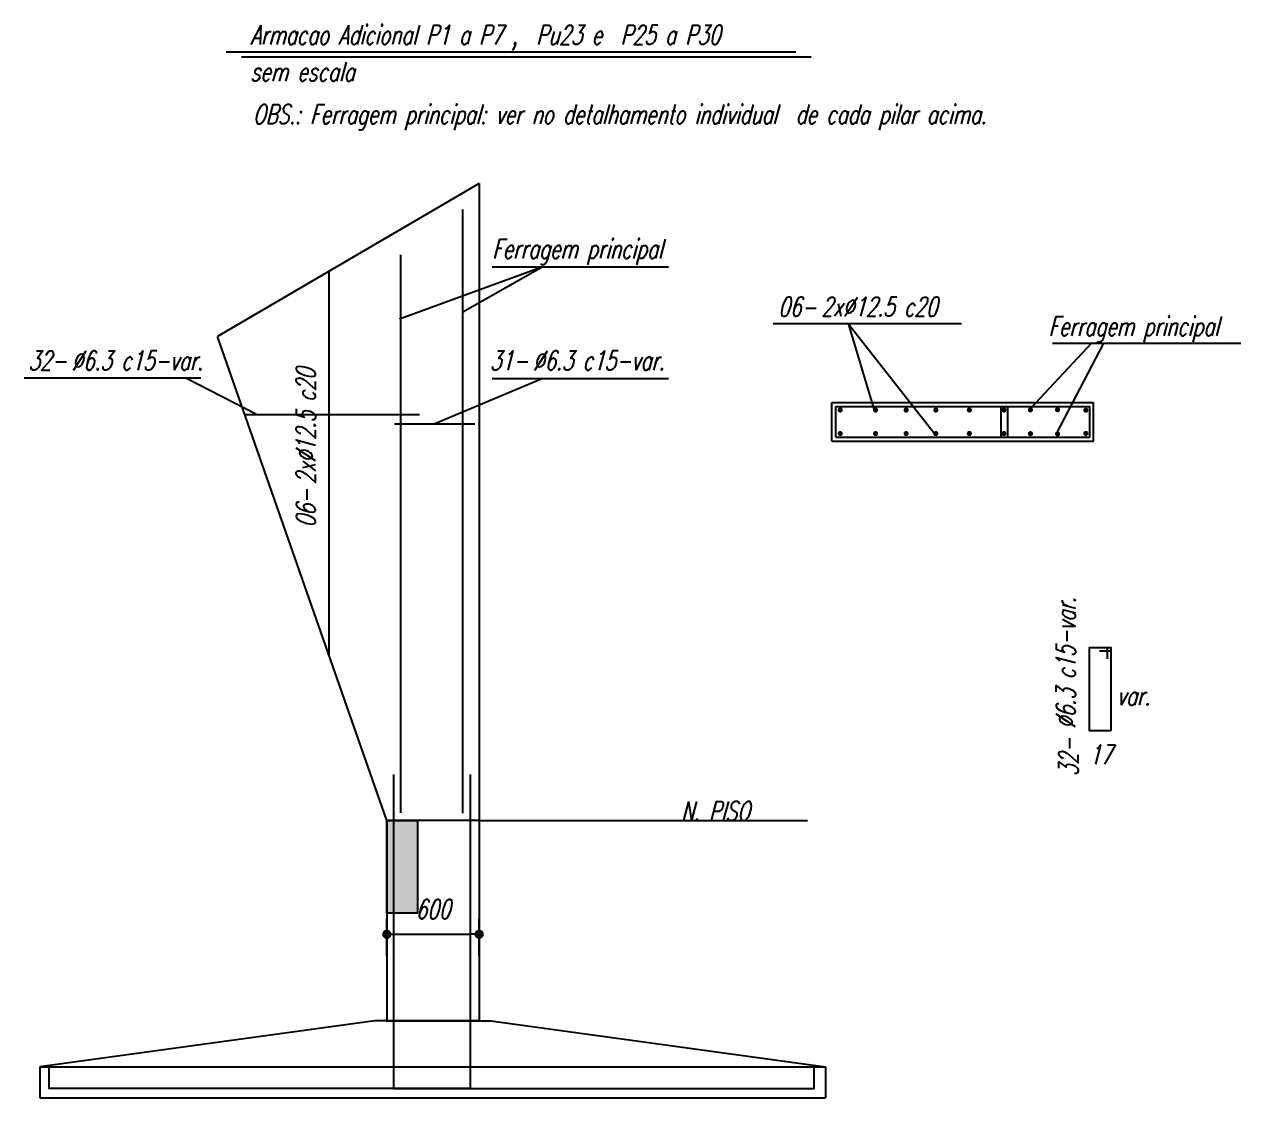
# Model space of a CAD drawing. Extents: x -187 to 453, y 281 to 902.
# Drawn here: x 439.02 to 446.92, y 281.01 to 287.98 of the extents above; entities that cross this region are included whole.
import ezdxf

# ---------------------------------------------------------------- set-up
doc = ezdxf.new("R2010")
doc.units = 0
doc.header["$MEASUREMENT"] = 0
doc.header["$PDMODE"] = 35
doc.layers.get('DEFPOINTS').update_dxf_attribs({"linetype": 'CONTINUOUS'})
for name, color, linetype in [('ARMAÇÃO', 4, 'CONTINUOUS'), ('CARGAS', 3, 'CONTINUOUS'), ('CARIMBO', 1, 'CONTINUOUS'), ('CORTE', 1, 'CONTINUOUS'), ('FORMA', 2, 'CONTINUOUS')]:
    doc.layers.add(name, color=color, linetype=linetype)
doc.styles.add('E100', font='romans.shx', dxfattribs={"width": 0.7, "oblique": 15, "height": 0.125})
doc.dimstyles.get("Standard").update_dxf_attribs({"dimtxt": 0.18, "dimasz": 0.18, "dimexe": 0.18, "dimexo": 0.0625, "dimgap": 0.09, "dimtad": 0, "dimtih": 1, "dimtoh": 1, "dimdec": 4, "dimzin": 0, "dimdsep": 46, "dimtxsty": 'Standard', "dimcen": 0.09, "dimadec": 0, "dimazin": 0, "dimtfac": 1, "dimtdec": 4, "dimtofl": 0, "dimtmove": 0, "dimatfit": 3, "dimfxl": 1, "dimtolj": 1, "dimtzin": 0, "dimarcsym": 0})

# ---------------------------------------------------------------- blocks, each defined once
blk = doc.blocks.new('DOT')
at = {"layer": 'CARGAS', "color": 0, "linetype": 'ByBlock'}
blk.add_line((-0.5, 0), (-1, 0), dxfattribs=at)
at = {"layer": 'CARGAS', "color": 0, "linetype": 'ByBlock', "const_width": 0.5}
blk.add_lwpolyline([(-0.25, 0, 1), (0.25, 0, 1)], format="xyb", close=True, dxfattribs=at)
blk = doc.blocks.new('*D1')
at = {"layer": 'DEFPOINTS', "color": 0}
for p in [(441.9746, 282.0694), (441.3746, 281.8285), (441.9746, 281.8285)]:
    blk.add_point(p, dxfattribs=at)
at = {"layer": 'FORMA', "lineweight": -2}
for p, q in [((441.3746, 281.9285), (441.3746, 282.1694)), ((441.9746, 281.9285), (441.9746, 282.1694)), ((441.4346, 282.0694), (441.9146, 282.0694))]:
    blk.add_line(p, q, dxfattribs=at)
at = {"layer": 'FORMA', "lineweight": -2, "xscale": 0.06, "yscale": 0.06, "zscale": 0.06, "rotation": 180}
blk.add_blockref('DOT', (441.3746, 282.0694), dxfattribs=at)
at = {"layer": 'FORMA', "lineweight": -2, "xscale": 0.06, "yscale": 0.06, "zscale": 0.06}
blk.add_blockref('DOT', (441.9746, 282.0694), dxfattribs=at)
at = {"layer": 'FORMA', "color": 2, "insert": (441.6746, 282.2319), "char_height": 0.125, "attachment_point": 5, "style": 'E100'}
blk.add_mtext('\\A1;600', dxfattribs=at)

msp = doc.modelspace()

# ---------------------------------------------------------------- hatches: boundary and pattern name
at = {"layer": 'CARIMBO'}
msp.add_hatch(color=256, dxfattribs=at).paths.add_polyline_path([(441.57464921, 282.80758046), (441.37464962, 282.80758046), (441.37464962, 282.20758046), (441.57464921, 282.20758046)])

# ---------------------------------------------------------------- linework, layer by layer
at = {"layer": 'ARMAÇÃO'}
for p, q in [((441.8689367, 282.85533027), (441.8689367, 286.7783504)), ((441.46533452, 282.8581572), (441.46533452, 286.48444219)), ((441.0005817, 283.87711815), (441.0005817, 286.37720896)), ((444.29071045, 285.49939227), (445.94071045, 285.49939227)), ((444.29071045, 285.29939227), (444.29071045, 285.49939227)), ((445.36571045, 285.29939227), (445.36571045, 285.49939227)), ((445.39071045, 285.49939227), (445.94071045, 285.49939227)), ((445.40850004, 285.29939227), (445.40850004, 285.49939227)), ((445.94071045, 285.29939227), (445.94071045, 285.49939227)), ((440.4513746, 285.44741505), (441.5879243, 285.44741505)), ((441.42558959, 285.38576683), (441.94593956, 285.38576683)), ((444.29071045, 285.29939227), (445.94071045, 285.29939227)), ((445.39071045, 285.29939227), (445.94071045, 285.29939227)), ((446.07867503, 283.90851871), (446.00367503, 283.90851871)), ((446.05367503, 283.93351871), (446.05367503, 283.85851871))]:
    msp.add_line(p, q, dxfattribs=at)
at = {"layer": 'ARMAÇÃO', "color": 1}
for p, q in [((444.26571045, 285.52439227), (445.96571045, 285.52439227)), ((444.26571045, 285.27439227), (444.26571045, 285.52439227)), ((445.96571045, 285.27439227), (445.96571045, 285.52439227)), ((444.26571045, 285.27439227), (445.96571045, 285.27439227))]:
    msp.add_line(p, q, dxfattribs=at)
at = {"layer": 'ARMAÇÃO', "const_width": 0.01663273}
for points in [[(444.31193183, 285.47585214, -1), (444.32856457, 285.47585214, -1)], [(444.54116897, 285.47585214, -1), (444.55780171, 285.47585214, -1)], [(444.73984354, 285.47585214, -1), (444.75647628, 285.47585214, -1)], [(444.93278688, 285.47585214, -1), (444.94941962, 285.47585214, -1)], [(445.15056752, 285.47585214, -1), (445.16720025, 285.47585214, -1)], [(445.37549307, 285.47585214, -1), (445.3921258, 285.47585214, -1)], [(445.54744256, 285.47648254, -1), (445.56407529, 285.47648254, -1)], [(445.72361997, 285.47775656, -1), (445.7402527, 285.47775656, -1)], [(445.90755934, 285.47466559, -1), (445.92419208, 285.47466559, -1)], [(444.31193183, 285.32293241, 1), (444.32856457, 285.32293241, 1)], [(444.54116897, 285.32293241, 1), (444.55780171, 285.32293241, 1)], [(444.73984354, 285.32293241, 1), (444.75647628, 285.32293241, 1)], [(444.93278688, 285.32293241, 1), (444.94941962, 285.32293241, 1)], [(445.15056752, 285.32293241, 1), (445.16720025, 285.32293241, 1)], [(445.37549307, 285.32293241, 1), (445.3921258, 285.32293241, 1)], [(445.54744256, 285.322302, 1), (445.56407529, 285.322302, 1)], [(445.72361997, 285.32102799, 1), (445.7402527, 285.32102799, 1)], [(445.90755934, 285.32411896, 1), (445.92419208, 285.32411896, 1)]]:
    msp.add_lwpolyline(points, format="xyb", close=True, dxfattribs=at)
at = {"layer": 'ARMAÇÃO'}
msp.add_lwpolyline([(446.07867503, 283.391357), (445.93867503, 283.391357), (445.93867503, 283.93351871), (446.07867503, 283.93351871)], close=True, dxfattribs=at)
for points in [[(441.91506331, 283.10758046), (441.91506331, 281.06758046), (439.18120121, 281.06758046), (439.18120121, 281.20758046)], [(441.41759102, 283.10758046), (441.41759102, 281.06758046), (444.15145312, 281.06758046), (444.15145312, 281.20758046)]]:
    msp.add_lwpolyline(points, dxfattribs=at)
at = {"layer": 'CARIMBO'}
for p, q in [((440.33042923, 287.80374278), (444.03236056, 287.80374278)), ((440.43007127, 287.77052876), (444.1320026, 287.77052876)), ((441.97464962, 286.94681095), (440.27464962, 285.95270841)), ((441.97464962, 286.94681095), (441.97464962, 283.60758046)), ((442.38819752, 286.4067076), (441.45778317, 286.06717231)), ((442.38819752, 286.4067076), (441.8689367, 286.11191847)), ((442.05807058, 286.4067076), (443.20393804, 286.4067076)), ((443.88484456, 286.03799971), (445.10806127, 286.03799971)), ((444.37218019, 286.03799971), (444.54116897, 285.47585214)), ((444.37218019, 286.03799971), (444.93278688, 285.32293241)), ((441.37464962, 282.80758046), (440.27464962, 285.95270841)), ((445.95168761, 285.91061113), (445.55575893, 285.48479891)), ((445.69827344, 285.91061113), (446.92149014, 285.91061113)), ((446.02966143, 285.91061113), (445.72456057, 285.32486987)), ((439.01986951, 285.68545128), (440.16573697, 285.68545128)), ((440.06977239, 285.68545128), (440.53310052, 285.44741505)), ((442.38819752, 285.68055596), (441.68576457, 285.38576683)), ((442.05807058, 285.68055596), (443.20393804, 285.68055596)), ((441.97464962, 283.60758046), (441.97464962, 282.80758046)), ((441.97464962, 282.80758046), (441.37464962, 282.80758046)), ((441.97464962, 282.80758046), (444.10718492, 282.80758046)), ((441.29631352, 281.50758046), (439.12120121, 281.20758046)), ((439.12120121, 281.20758046), (439.12120121, 281.00758046)), ((439.12460262, 281.20758046), (444.22476193, 281.20758046)), ((444.22476193, 281.20758046), (444.22476193, 281.00758046)), ((439.12120121, 281.00758046), (444.22476193, 281.00758046))]:
    msp.add_line(p, q, dxfattribs=at)
msp.add_lwpolyline([(441.37464921, 282.80758046), (441.57464921, 282.80758046), (441.57464921, 282.20758046), (441.37464921, 282.20758046)], close=True, dxfattribs=at)
at = {"layer": 'CORTE'}
for p, q in [((441.37464962, 282.80758046), (441.37464962, 281.50758046)), ((441.97464962, 282.80758046), (441.97464962, 281.50758046)), ((441.97464962, 281.50758046), (441.29631352, 281.50758046)), ((441.37131352, 281.50758046), (442.04964962, 281.50758046)), ((442.04964962, 281.50758046), (444.22476193, 281.20758046))]:
    msp.add_line(p, q, dxfattribs=at)

# ---------------------------------------------------------------- texts
at = {"layer": 'CARIMBO', "style": 'E100', "oblique": 15, "width": 0.7}
for s, p in [('Armacao Adicional P1 a P7 ,  Pu23 e  P25 a P30', (440.48859264, 287.85114612)), ('sem escala', (440.48859264, 287.61219884)), ('OBS.: Ferragem principal: ver no detalhamento individual  de cada pilar acima.', (440.50392572, 287.33545128)), ('Ferragem principal', (442.05922701, 286.46145936)), ('06-', (443.91752737, 286.08489635)), ('2x%%C12.5 c20', (444.19722953, 286.08489635)), ('Ferragem principal', (445.67260576, 285.95750777)), ('32-', (439.04623815, 285.73522362)), ('%%C6.3 c15-var.', (439.32594032, 285.73522362)), ('31-', (442.04411246, 285.73530772)), ('%%C6.3 c15-var.', (442.32381462, 285.73530772)), ('var.', (446.11593559, 283.55732011)), ('17', (445.93651177, 283.1742849)), ('N. PISO', (443.28610491, 282.80758126))]:
    msp.add_text(s, height=0.125, dxfattribs=at).set_placement(p)
for s, p in [('2x%%C12.5 c20', (440.91173811, 284.99341394)), ('06-', (440.91173811, 284.71371178)), ('Ø6.3 c15-var.', (445.8477624, 283.40388985)), ('32-', (445.86582219, 283.09622548))]:
    msp.add_text(s, height=0.125, rotation=90, dxfattribs=at).set_placement(p)

# ---------------------------------------------------------------- dimensions: what is measured, and where the dimension line sits
at = {"layer": 'FORMA'}
dim = msp.add_linear_dim(base=(441.97464962, 282.06941592), p1=(441.37464962, 281.82851304), p2=(441.97464962, 281.82851304), dimstyle='Standard', override={"dimscale": 0.1, "dimtxt": 0.125, "dimasz": 0.6, "dimexe": 1, "dimexo": 1, "dimgap": 1, "dimtad": 1, "dimtih": 0, "dimtoh": 0, "dimlfac": 1000, "dimzin": 12, "dimtxsty": 'E100', "dimblk1": 'DOT', "dimblk2": 'DOT', "dimsah": 1, "dimcen": 0.3, "dimclrd": 256, "dimclre": 256, "dimclrt": 2, "dimadec": 2, "dimtofl": 1, "dimtmove": 2, "dimldrblk": 'DOT', "dimtvp": 1, "dimtzin": 12}, dxfattribs=at)
dim.commit()
dim.dimension.update_dxf_attribs({"geometry": '*D1', "text_midpoint": (441.67464962, 282.23191592)})

doc.saveas('drawing.dxf')
